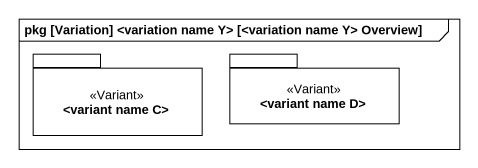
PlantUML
@startuml
mainframe pkg [Variation] <variation name Y> [<variation name Y> Overview]
package "<variant name C>" as variant_name_C <<Variant>> {
}
package "<variant name D>" as variant_name_D <<Variant>> {
}
@enduml
